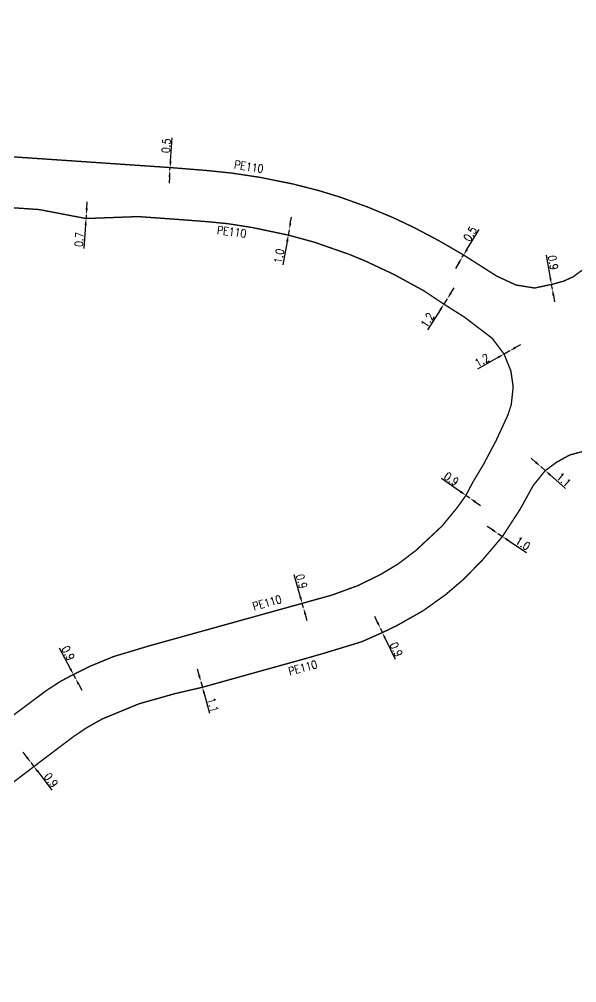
# Model space of a CAD drawing. Header units: millimetres. Extents: x 132993 to 134000, y 129004 to 130000.
# Drawn here: x 133304.4 to 133408, y 129059.1 to 129238.1 of the extents above; entities that cross this region are included whole.
import ezdxf

# ---------------------------------------------------------------- set-up
doc = ezdxf.new("R2010")
doc.units = ezdxf.units.MM
doc.header["$PDMODE"] = 34
doc.layers.get('DefPoints').update_dxf_attribs({"linetype": 'CONTINUOUS', "lineweight": 0})
doc.layers.add('G_120', color=4, linetype='CONTINUOUS')
doc.styles.get("Standard").update_dxf_attribs({"font": 'romans.shx', "width": 0.85})
doc.linetypes.add('G_typB_PE', pattern='A,5,-0.3,["o",Standard,S=1.5,R=0,X=0,Y=-0.5],-1.65', length=6.95)
doc.dimstyles.get("Standard").update_dxf_attribs({"dimtxt": 1.5, "dimasz": 1.2, "dimexe": 0.625, "dimexo": 0.625, "dimgap": 0.25, "dimtad": 1, "dimdec": 1, "dimzin": 0, "dimdsep": 46, "dimtxsty": 'Standard', "dimcen": -0.5, "dimadec": 0, "dimazin": 0, "dimtfac": 1, "dimtdec": 1, "dimtmove": 0, "dimatfit": 3, "dimfxl": 0, "dimtolj": 1, "dimtzin": 0, "dimarcsym": 0})

# ---------------------------------------------------------------- blocks, each defined once
blk = doc.blocks.new('*D26')
at = {"layer": 'DefPoints', "color": 0, "linetype": 'Continuous', "transparency": 16777216}
for p in [(133403.34, 129188.81), (133403.34, 129188.81), (133403.5, 129187.93)]:
    blk.add_point(p, dxfattribs=at)
at = {"layer": 'G_120', "color": 0, "linetype": 'Continuous', "lineweight": -2, "transparency": 16777216}
for p, q in [((133403.13, 129189.99), (133402.38, 129194.24)), ((133403.5, 129187.93), (133403.34, 129188.81)), ((133403.71, 129186.74), (133403.92, 129185.56))]:
    blk.add_line(p, q, dxfattribs=at)
at = {"layer": 'G_120', "color": 0, "linetype": 'Continuous', "transparency": 16777216}
for points in [[(133403.33, 129190.03), (133402.94, 129189.96), (133403.34, 129188.81)], [(133403.9, 129186.78), (133403.51, 129186.71), (133403.5, 129187.93)]]:
    blk.add_solid(points, dxfattribs=at)
at = {"layer": 'G_120', "color": 0, "linetype": 'Continuous', "transparency": 16777216, "insert": (133403.64, 129192.88), "char_height": 1.5, "attachment_point": 5, "rotation": 280.0244}
blk.add_mtext('\\A1;0.9', dxfattribs=at)
blk = doc.blocks.new('*D27')
at = {"layer": 'DefPoints', "color": 0, "linetype": 'Continuous', "transparency": 16777216}
for p in [(133386.73, 129193.85), (133386.99, 129194.28), (133386.99, 129194.28)]:
    blk.add_point(p, dxfattribs=at)
at = {"layer": 'G_120', "color": 0, "linetype": 'Continuous', "lineweight": -2, "transparency": 16777216}
for p, q in [((133387.61, 129195.3), (133389.88, 129199.04)), ((133386.73, 129193.85), (133386.99, 129194.28)), ((133386.11, 129192.82), (133385.49, 129191.8))]:
    blk.add_line(p, q, dxfattribs=at)
at = {"layer": 'G_120', "color": 0, "linetype": 'Continuous', "transparency": 16777216}
for points in [[(133387.44, 129195.41), (133387.79, 129195.2), (133386.99, 129194.28)], [(133385.94, 129192.93), (133386.28, 129192.72), (133386.73, 129193.85)]]:
    blk.add_solid(points, dxfattribs=at)
at = {"layer": 'G_120', "color": 0, "linetype": 'Continuous', "transparency": 16777216, "insert": (133388.2, 129198.2), "char_height": 1.5, "attachment_point": 5, "rotation": 58.765}
blk.add_mtext('\\A1;0.5', dxfattribs=at)
blk = doc.blocks.new('*D28')
at = {"layer": 'DefPoints', "color": 0, "linetype": 'Continuous', "transparency": 16777216}
for p in [(133332.38, 129210.03), (133332.42, 129210.53), (133332.42, 129210.53)]:
    blk.add_point(p, dxfattribs=at)
at = {"layer": 'G_120', "color": 0, "linetype": 'Continuous', "lineweight": -2, "transparency": 16777216}
for p, q in [((133332.5, 129211.72), (133332.81, 129216.08)), ((133331.76, 129210.07), (133331.76, 129210.07)), ((133331.79, 129210.57), (133331.79, 129210.57)), ((133332.38, 129210.03), (133332.42, 129210.53)), ((133332.29, 129208.83), (133332.21, 129207.63))]:
    blk.add_line(p, q, dxfattribs=at)
at = {"layer": 'G_120', "color": 0, "linetype": 'Continuous', "transparency": 16777216}
for points in [[(133332.3, 129211.74), (133332.7, 129211.71), (133332.42, 129210.53)], [(133332.1, 129208.84), (133332.49, 129208.82), (133332.38, 129210.03)]]:
    blk.add_solid(points, dxfattribs=at)
at = {"layer": 'G_120', "color": 0, "linetype": 'Continuous', "transparency": 16777216, "insert": (133331.7, 129214.57), "char_height": 1.5, "attachment_point": 5, "rotation": 85.9513}
blk.add_mtext('\\A1;0.5', dxfattribs=at)
blk = doc.blocks.new('*D35')
at = {"layer": 'DefPoints', "color": 0, "linetype": 'Continuous', "transparency": 16777216}
for p in [(133401.34, 129154.95), (133402.17, 129154.22), (133402.17, 129154.22)]:
    blk.add_point(p, dxfattribs=at)
at = {"layer": 'G_120', "color": 0, "linetype": 'Continuous', "lineweight": -2, "transparency": 16777216}
for p, q in [((133400.44, 129155.75), (133399.54, 129156.54)), ((133401.34, 129154.95), (133402.17, 129154.22)), ((133403.08, 129153.43), (133405.95, 129150.91))]:
    blk.add_line(p, q, dxfattribs=at)
at = {"layer": 'G_120', "color": 0, "linetype": 'Continuous', "transparency": 16777216}
for points in [[(133400.57, 129155.9), (133400.31, 129155.6), (133401.34, 129154.95)], [(133403.21, 129153.58), (133402.94, 129153.28), (133402.17, 129154.22)]]:
    blk.add_solid(points, dxfattribs=at)
at = {"layer": 'G_120', "color": 0, "linetype": 'Continuous', "transparency": 16777216, "insert": (133405.62, 129152.52), "char_height": 1.5, "attachment_point": 5, "rotation": 318.6662}
blk.add_mtext('\\A1;1.1', dxfattribs=at)
blk = doc.blocks.new('*D36')
at = {"layer": 'DefPoints', "color": 0, "linetype": 'Continuous', "transparency": 16777216}
for p in [(133393.36, 129142.53), (133394.2, 129141.98), (133394.2, 129141.98)]:
    blk.add_point(p, dxfattribs=at)
at = {"layer": 'G_120', "color": 0, "linetype": 'Continuous', "lineweight": -2, "transparency": 16777216}
for p, q in [((133392.36, 129143.19), (133391.36, 129143.85)), ((133393.36, 129142.53), (133394.2, 129141.98)), ((133395.2, 129141.32), (133398.71, 129139.02))]:
    blk.add_line(p, q, dxfattribs=at)
at = {"layer": 'G_120', "color": 0, "linetype": 'Continuous', "transparency": 16777216}
for points in [[(133392.47, 129143.36), (133392.25, 129143.02), (133393.36, 129142.53)], [(133395.31, 129141.49), (133395.09, 129141.16), (133394.2, 129141.98)]]:
    blk.add_solid(points, dxfattribs=at)
at = {"layer": 'G_120', "color": 0, "linetype": 'Continuous', "transparency": 16777216, "insert": (133398, 129140.68), "char_height": 1.5, "attachment_point": 5, "rotation": 326.7295}
blk.add_mtext('\\A1;1.0', dxfattribs=at)
blk = doc.blocks.new('*D37')
at = {"layer": 'DefPoints', "color": 0, "linetype": 'Continuous', "transparency": 16777216}
for p in [(133371.5, 129124.94), (133371.88, 129124.13), (133371.88, 129124.13)]:
    blk.add_point(p, dxfattribs=at)
at = {"layer": 'G_120', "color": 0, "linetype": 'Continuous', "lineweight": -2, "transparency": 16777216}
for p, q in [((133370.98, 129126.02), (133370.47, 129127.11)), ((133371.5, 129124.94), (133371.88, 129124.13)), ((133372.4, 129123.04), (133374.25, 129119.15))]:
    blk.add_line(p, q, dxfattribs=at)
at = {"layer": 'G_120', "color": 0, "linetype": 'Continuous', "transparency": 16777216}
for points in [[(133371.16, 129126.11), (133370.8, 129125.94), (133371.5, 129124.94)], [(133372.58, 129123.13), (133372.22, 129122.96), (133371.88, 129124.13)]]:
    blk.add_solid(points, dxfattribs=at)
at = {"layer": 'G_120', "color": 0, "linetype": 'Continuous', "transparency": 16777216, "insert": (133374.48, 129120.98), "char_height": 1.5, "attachment_point": 5, "rotation": 295.3847}
blk.add_mtext('\\A1;0.9', dxfattribs=at)
blk = doc.blocks.new('*D38')
at = {"layer": 'DefPoints', "color": 0, "linetype": 'Continuous', "transparency": 16777216}
for p in [(133338.13, 129115.03), (133338.42, 129113.97), (133338.42, 129113.97)]:
    blk.add_point(p, dxfattribs=at)
at = {"layer": 'G_120', "color": 0, "linetype": 'Continuous', "lineweight": -2, "transparency": 16777216}
for p, q in [((133337.81, 129116.19), (133337.48, 129117.34)), ((133338.13, 129115.03), (133338.42, 129113.97)), ((133338.73, 129115.2), (133338.73, 129115.2)), ((133338.75, 129112.81), (133339.77, 129109.13)), ((133339.03, 129114.14), (133339.03, 129114.14))]:
    blk.add_line(p, q, dxfattribs=at)
at = {"layer": 'G_120', "color": 0, "linetype": 'Continuous', "transparency": 16777216}
for points in [[(133338, 129116.24), (133337.61, 129116.13), (133338.13, 129115.03)], [(133338.94, 129112.87), (133338.55, 129112.76), (133338.42, 129113.97)]]:
    blk.add_solid(points, dxfattribs=at)
at = {"layer": 'G_120', "color": 0, "linetype": 'Continuous', "transparency": 16777216, "insert": (133340.38, 129110.66), "char_height": 1.5, "attachment_point": 5, "rotation": 285.5853}
blk.add_mtext('\\A1;1.1', dxfattribs=at)
blk = doc.blocks.new('*D39')
at = {"layer": 'DefPoints', "color": 0, "linetype": 'Continuous', "transparency": 16777216}
for p in [(133306.54, 129099.96), (133307.08, 129099.24), (133307.08, 129099.24)]:
    blk.add_point(p, dxfattribs=at)
at = {"layer": 'G_120', "color": 0, "linetype": 'Continuous', "lineweight": -2, "transparency": 16777216}
for p, q in [((133305.81, 129100.92), (133305.09, 129101.88)), ((133306.54, 129099.96), (133307.08, 129099.24)), ((133306.59, 129098.87), (133306.59, 129098.87)), ((133307.81, 129098.29), (133310.42, 129094.85))]:
    blk.add_line(p, q, dxfattribs=at)
at = {"layer": 'G_120', "color": 0, "linetype": 'Continuous', "transparency": 16777216}
for points in [[(133305.97, 129101.04), (133305.65, 129100.8), (133306.54, 129099.96)], [(133307.97, 129098.41), (133307.65, 129098.17), (133307.08, 129099.24)]]:
    blk.add_solid(points, dxfattribs=at)
at = {"layer": 'G_120', "color": 0, "linetype": 'Continuous', "transparency": 16777216, "insert": (133310.27, 129096.7), "char_height": 1.5, "attachment_point": 5, "rotation": 307.1997}
blk.add_mtext('\\A1;0.9', dxfattribs=at)
blk = doc.blocks.new('*D52')
at = {"layer": 'DefPoints', "color": 0, "linetype": 'Continuous', "transparency": 16777216}
for p in [(133314.43, 129116.33), (133314.43, 129116.33), (133314.86, 129115.54)]:
    blk.add_point(p, dxfattribs=at)
at = {"layer": 'G_120', "color": 0, "linetype": 'Continuous', "lineweight": -2, "transparency": 16777216}
for p, q in [((133313.87, 129117.39), (133311.84, 129121.2)), ((133314.86, 129115.54), (133314.43, 129116.33)), ((133315.42, 129114.48), (133315.99, 129113.42))]:
    blk.add_line(p, q, dxfattribs=at)
at = {"layer": 'G_120', "color": 0, "linetype": 'Continuous', "transparency": 16777216}
for points in [[(133314.05, 129117.49), (133313.69, 129117.3), (133314.43, 129116.33)], [(133315.6, 129114.57), (133315.24, 129114.39), (133314.86, 129115.54)]]:
    blk.add_solid(points, dxfattribs=at)
at = {"layer": 'G_120', "color": 0, "linetype": 'Continuous', "transparency": 16777216, "insert": (133313.45, 129120.29), "char_height": 1.5, "attachment_point": 5, "rotation": 298.0709}
blk.add_mtext('\\A1;0.9', dxfattribs=at)
blk = doc.blocks.new('*D53')
at = {"layer": 'DefPoints', "color": 0, "linetype": 'Continuous', "transparency": 16777216}
for p in [(133356.98, 129129.55), (133356.98, 129129.55), (133357.22, 129128.69)]:
    blk.add_point(p, dxfattribs=at)
at = {"layer": 'G_120', "color": 0, "linetype": 'Continuous', "lineweight": -2, "transparency": 16777216}
for p, q in [((133356.66, 129130.71), (133355.5, 129134.86)), ((133356.38, 129129.38), (133356.38, 129129.38)), ((133357.22, 129128.69), (133356.98, 129129.55)), ((133356.62, 129128.52), (133356.62, 129128.52)), ((133357.54, 129127.53), (133357.87, 129126.37))]:
    blk.add_line(p, q, dxfattribs=at)
at = {"layer": 'G_120', "color": 0, "linetype": 'Continuous', "transparency": 16777216}
for points in [[(133356.85, 129130.76), (133356.47, 129130.65), (133356.98, 129129.55)], [(133357.74, 129127.58), (133357.35, 129127.48), (133357.22, 129128.69)]]:
    blk.add_solid(points, dxfattribs=at)
at = {"layer": 'G_120', "color": 0, "linetype": 'Continuous', "transparency": 16777216, "insert": (133356.88, 129133.63), "char_height": 1.5, "attachment_point": 5, "rotation": 285.5609}
blk.add_mtext('\\A1;0.9', dxfattribs=at)
blk = doc.blocks.new('*D54')
at = {"layer": 'DefPoints', "color": 0, "linetype": 'Continuous', "transparency": 16777216}
for p in [(133387.42, 129149.61), (133387.42, 129149.61), (133388.16, 129149.1)]:
    blk.add_point(p, dxfattribs=at)
at = {"layer": 'G_120', "color": 0, "linetype": 'Continuous', "lineweight": -2, "transparency": 16777216}
for p, q in [((133386.43, 129150.29), (133382.89, 129152.75)), ((133388.16, 129149.1), (133387.42, 129149.61)), ((133389.15, 129148.41), (133390.13, 129147.73))]:
    blk.add_line(p, q, dxfattribs=at)
at = {"layer": 'G_120', "color": 0, "linetype": 'Continuous', "transparency": 16777216}
for points in [[(133386.55, 129150.46), (133386.32, 129150.13), (133387.42, 129149.61)], [(133389.26, 129148.58), (133389.03, 129148.25), (133388.16, 129149.1)]]:
    blk.add_solid(points, dxfattribs=at)
at = {"layer": 'G_120', "color": 0, "linetype": 'Continuous', "transparency": 16777216, "insert": (133384.74, 129152.68), "char_height": 1.5, "attachment_point": 5, "rotation": 325.2972}
blk.add_mtext('\\A1;0.9', dxfattribs=at)
blk = doc.blocks.new('*D55')
at = {"layer": 'DefPoints', "color": 0, "linetype": 'Continuous', "transparency": 16777216}
for p in [(133394.51, 129175.88), (133395.56, 129176.47), (133395.56, 129176.47)]:
    blk.add_point(p, dxfattribs=at)
at = {"layer": 'G_120', "color": 0, "linetype": 'Continuous', "lineweight": -2, "transparency": 16777216}
for p, q in [((133396.61, 129177.07), (133397.65, 129177.66)), ((133393.47, 129175.29), (133389.6, 129173.09)), ((133395.56, 129176.47), (133394.51, 129175.88))]:
    blk.add_line(p, q, dxfattribs=at)
at = {"layer": 'G_120', "color": 0, "linetype": 'Continuous', "transparency": 16777216}
for points in [[(133396.51, 129177.24), (133396.71, 129176.89), (133395.56, 129176.47)], [(133393.37, 129175.46), (133393.57, 129175.11), (133394.51, 129175.88)]]:
    blk.add_solid(points, dxfattribs=at)
at = {"layer": 'G_120', "color": 0, "linetype": 'Continuous', "transparency": 16777216, "insert": (133390.41, 129174.7), "char_height": 1.5, "attachment_point": 5, "rotation": 29.5614}
blk.add_mtext('\\A1;1.2', dxfattribs=at)
blk = doc.blocks.new('*D56')
at = {"layer": 'DefPoints', "color": 0, "linetype": 'Continuous', "transparency": 16777216}
for p in [(133383.96, 129186.16), (133383.96, 129186.16), (133383.32, 129185.15)]:
    blk.add_point(p, dxfattribs=at)
at = {"layer": 'G_120', "color": 0, "linetype": 'Continuous', "lineweight": -2, "transparency": 16777216}
for p, q in [((133384.61, 129187.18), (133385.25, 129188.19)), ((133383.96, 129186.16), (133383.32, 129185.15)), ((133382.67, 129184.14), (133380.29, 129180.39))]:
    blk.add_line(p, q, dxfattribs=at)
at = {"layer": 'G_120', "color": 0, "linetype": 'Continuous', "transparency": 16777216}
for points in [[(133384.44, 129187.28), (133384.78, 129187.07), (133383.96, 129186.16)], [(133382.51, 129184.25), (133382.84, 129184.03), (133383.32, 129185.15)]]:
    blk.add_solid(points, dxfattribs=at)
at = {"layer": 'G_120', "color": 0, "linetype": 'Continuous', "transparency": 16777216, "insert": (133380.25, 129182.19), "char_height": 1.5, "attachment_point": 5, "rotation": 57.5422}
blk.add_mtext('\\A1;1.2', dxfattribs=at)
blk = doc.blocks.new('*D57')
at = {"layer": 'DefPoints', "color": 0, "linetype": 'Continuous', "transparency": 16777216}
for p in [(133316.78, 129201.06), (133316.78, 129201.06), (133316.83, 129201.76)]:
    blk.add_point(p, dxfattribs=at)
at = {"layer": 'G_120', "color": 0, "linetype": 'Continuous', "lineweight": -2, "transparency": 16777216}
for p, q in [((133316.92, 129202.96), (133317, 129204.15)), ((133316.83, 129201.76), (133316.78, 129201.06)), ((133316.7, 129199.86), (133316.39, 129195.5))]:
    blk.add_line(p, q, dxfattribs=at)
at = {"layer": 'G_120', "color": 0, "linetype": 'Continuous', "transparency": 16777216}
for points in [[(133316.72, 129202.97), (133317.12, 129202.94), (133316.83, 129201.76)], [(133316.5, 129199.88), (133316.9, 129199.85), (133316.78, 129201.06)]]:
    blk.add_solid(points, dxfattribs=at)
at = {"layer": 'G_120', "color": 0, "linetype": 'Continuous', "transparency": 16777216, "insert": (133315.51, 129197.16), "char_height": 1.5, "attachment_point": 5, "rotation": 85.974}
blk.add_mtext('\\A1;0.7', dxfattribs=at)
blk = doc.blocks.new('*D58')
at = {"layer": 'DefPoints', "color": 0, "linetype": 'Continuous', "transparency": 16777216}
for p in [(133354.56, 129198.97), (133354.56, 129198.97), (133354.39, 129197.98)]:
    blk.add_point(p, dxfattribs=at)
at = {"layer": 'G_120', "color": 0, "linetype": 'Continuous', "lineweight": -2, "transparency": 16777216}
for p, q in [((133354.77, 129200.15), (133354.98, 129201.33)), ((133353.95, 129199.08), (133353.95, 129199.08)), ((133354.56, 129198.97), (133354.39, 129197.98)), ((133354.18, 129196.8), (133353.4, 129192.43)), ((133353.77, 129198.09), (133353.77, 129198.09))]:
    blk.add_line(p, q, dxfattribs=at)
at = {"layer": 'G_120', "color": 0, "linetype": 'Continuous', "transparency": 16777216}
for points in [[(133354.58, 129200.19), (133354.97, 129200.12), (133354.56, 129198.97)], [(133353.98, 129196.84), (133354.37, 129196.77), (133354.39, 129197.98)]]:
    blk.add_solid(points, dxfattribs=at)
at = {"layer": 'G_120', "color": 0, "linetype": 'Continuous', "transparency": 16777216, "insert": (133352.68, 129194.08), "char_height": 1.5, "attachment_point": 5, "rotation": 79.89}
blk.add_mtext('\\A1;1.0', dxfattribs=at)

msp = doc.modelspace()

# ---------------------------------------------------------------- linework, layer by layer
at = {"layer": 'G_120', "linetype": 'G_typB_PE', "flags": 128}
for points in [[(133475.06, 129098.18, 0.25, 0.25, 0), (133469.84, 129105.74, 0.25, 0.25, 0), (133466.31, 129110.94, 0.25, 0.25, 0), (133462.72, 129116.17, 0.25, 0.25, 0), (133458.06, 129122.94, 0.25, 0.25, 0), (133452.65, 129130.8, 0.25, 0.25, 0), (133449.59, 129136.44, 0.25, 0.25, 0), (133443.19, 129143.8, 0.25, 0.25, 0), (133439.63, 129148.33, 0.25, 0.25, 0), (133435.57, 129153.2, 0.25, 0.25, 0), (133433.67, 129155.53, 0.25, 0.25, 0), (133430.24, 129159.18, 0.25, 0.25, 0), (133424.71, 129164.83, 0.25, 0.25, 0), (133421.3, 129168.18, 0.25, 0.25, 0), (133418.87, 129170.96, 0.25, 0.25, 0), (133417.89, 129175.31, 0.25, 0.25, 0), (133416.65, 129182.08, 0.25, 0.25, 0), (133417.15, 129183.6, 0.25, 0.25, 0), (133418.1, 129185.72, 0.25, 0.25, 0), (133418.93, 129187.26, 0.25, 0.25, 0), (133433.86, 129214.62, 0.25, 0.25, 0), (133434.75, 129216.26, 0.25, 0.25, 0), (133436.49, 129218.58, 0.25, 0.25, 0), (133438.75, 129220.53, 0.25, 0.25, 0), (133443.5, 129222.44, 0.25, 0.25, 0), (133448.07, 129222.95, 0.25, 0.25, 0), (133450.54, 129222.46, 0.25, 0.25, 0), (133453.38, 129221.44, 0.25, 0.25, 0), (133463.04, 129216.87, 0.25, 0.25, 0), (133467.26, 129214.77, 0.25, 0.25, 0), (133469.82, 129213.37, 0.25, 0.25, 0), (133475.7, 129210.14, 0.25, 0.25, 0), (133480.55, 129207.18, 0.25, 0.25, 0), (133488.86, 129201.81, 0.25, 0.25, 0), (133494.68, 129197.68, 0.25, 0.25, 0), (133501.43, 129192.55, 0.25, 0.25, 0), (133505.47, 129189.21, 0.25, 0.25, 0), (133514.24, 129181.43, 0.25, 0.25, 0), (133521.5, 129174.39, 0.25, 0.25, 0), (133523.58, 129171.73, 0.25, 0.25, 0), (133524.75, 129169.32, 0.25, 0.25, 0), (133525.49, 129165.83, 0.25, 0.25, 0), (133525.3, 129162.06, 0.25, 0.25, 0), (133523.79, 129157.9, 0.25, 0.25, 0), (133520.25, 129153.64, 0.25, 0.25, 0), (133517.91, 129151.68, 0.25, 0.25, 0), (133513.65, 129148.23, 0.25, 0.25, 0), (133516.62, 129144.71, 0.25, 0.25, 0), (133519.6, 129140.98, 0.25, 0.25, 0), (133525.48, 129145.65, 0.25, 0.25, 0), (133546.07, 129161.57, 0.25, 0.25, 0), (133546.57, 129163.07, 0.25, 0.25, 0), (133557.41, 129171.76, 0.25, 0.25, 0), (133563.62, 129176.8, 0.25, 0.25, 0), (133560.62, 129180.41, 0.25, 0.25, 0), (133557.65, 129184.18, 0.25, 0.25, 0), (133553.37, 129180.78, 0.25, 0.25, 0), (133549.83, 129178.05, 0.25, 0.25, 0), (133548.03, 129176.72, 0.25, 0.25, 0), (133544.6, 129175.1, 0.25, 0.25, 0), (133539.21, 129174.95, 0.25, 0.25, 0), (133537.6, 129175.19, 0.25, 0.25, 0), (133535.42, 129175.81, 0.25, 0.25, 0), (133533.79, 129176.77, 0.25, 0.25, 0), (133528.67, 129180.64, 0.25, 0.25, 0), (133528.67, 129180.64, 0.25, 0.25, 0), (133525.6, 129183.37, 0.25, 0.25, 0), (133522.76, 129186.18, 0.25, 0.25, 0), (133516.28, 129192.13, 0.25, 0.25, 0), (133507.96, 129199.13, 0.25, 0.25, 0), (133500.74, 129204.71, 0.25, 0.25, 0), (133495.4, 129208.43, 0.25, 0.25, 0), (133491.54, 129211.08, 0.25, 0.25, 0), (133488.68, 129212.97, 0.25, 0.25, 0), (133483.77, 129215.96, 0.25, 0.25, 0), (133478.85, 129218.94, 0.25, 0.25, 0), (133473.39, 129221.85, 0.25, 0.25, 0), (133467.94, 129224.76, 0.25, 0.25, 0), (133458.21, 129229.32, 0.25, 0.25, 0), (133447.36, 129233.75, 0.25, 0.25, 0), (133447.36, 129233.75, 0.25, 0.25, 0), (133435.74, 129237.93, 0.25, 0.25, 0), (133433.49, 129233.74, 0.25, 0.25, 0), (133414.53, 129198.73, 0.25, 0.25, 0), (133413.3, 129196.68, 0.25, 0.25, 0), (133412.46, 129195.25, 0.25, 0.25, 0), (133411.11, 129193.33, 0.25, 0.25, 0), (133410.03, 129192.18, 0.25, 0.25, 0), (133407.34, 129190.22, 0.25, 0.25, 0), (133405.62, 129189.43, 0.25, 0.25, 0), (133403.34, 129188.81, 0.25, 0.25, 0), (133400.2, 129188.15, 0.25, 0.25, 0), (133396.74, 129188.7, 0.25, 0.25, 0), (133393.11, 129190.38, 0.25, 0.25, 0), (133386.99, 129194.28, 0.25, 0.25, 0), (133382.42, 129196.93, 0.25, 0.25, 0), (133377.66, 129199.44, 0.25, 0.25, 0), (133376.37, 129200.05, 0.25, 0.25, 0), (133373.97, 129201.19, 0.25, 0.25, 0), (133369.01, 129203.25, 0.25, 0.25, 0), (133363.96, 129205.06, 0.25, 0.25, 0), (133360, 129206.27, 0.25, 0.25, 0), (133355.25, 129207.48, 0.25, 0.25, 0), (133349.07, 129208.72, 0.25, 0.25, 0), (133343.91, 129209.5, 0.25, 0.25, 0), (133339.3, 129209.98, 0.25, 0.25, 0), (133332.42, 129210.53, 0.25, 0.25, 0), (133294.98, 129213.08, 0.25, 0.25, 0), (133263.73, 129215.29, 0.25, 0.25, 0), (133259.31, 129215.55, 0, 0, 0)], [(133260.53, 129102.41, 0.25, 0.25, 0), (133261.36, 129101.04, 0.25, 0.25, 0), (133274.93, 129082.87, 0.25, 0.25, 0), (133289.46, 129064.34, 0.25, 0.25, 0), (133293.45, 129059.23, 0.25, 0.25, 0), (133295.64, 129060.99, 0.25, 0.25, 0), (133298.8, 129063.44, 0.25, 0.25, 0), (133300.95, 129065.03, 0.25, 0.25, 0), (133297.09, 129070.06, 0.25, 0.25, 0), (133295.72, 129072.17, 0.25, 0.25, 0), (133293.46, 129075.83, 0.25, 0.25, 0), (133292.58, 129078.76, 0.25, 0.25, 0), (133292.38, 129081.91, 0.25, 0.25, 0), (133292.87, 129084.94, 0.25, 0.25, 0), (133293.94, 129087.79, 0.25, 0.25, 0), (133295.72, 129090.26, 0.25, 0.25, 0), (133298.09, 129092.38, 0.25, 0.25, 0), (133307.1, 129099.23, 0.25, 0.25, 0), (133310.07, 129101.49, 0.25, 0.25, 0), (133314.53, 129104.85, 0.25, 0.25, 0), (133316.87, 129106.42, 0.25, 0.25, 0), (133319.8, 129108.07, 0.25, 0.25, 0), (133326.65, 129110.89, 0.25, 0.25, 0), (133333.34, 129112.78, 0.25, 0.25, 0), (133338.44, 129113.96, 0.25, 0.25, 0), (133347.15, 129116.39, 0.25, 0.25, 0), (133357.59, 129119.29, 0.25, 0.25, 0), (133360.86, 129120.23, 0.25, 0.25, 0), (133368.03, 129122.41, 0.25, 0.25, 0), (133371.89, 129124.12, 0.25, 0.25, 0), (133374.53, 129125.39, 0.25, 0.25, 0), (133379.47, 129128.18, 0.25, 0.25, 0), (133383.64, 129131.16, 0.25, 0.25, 0), (133387.04, 129134.07, 0.25, 0.25, 0), (133390.56, 129137.68, 0.25, 0.25, 0), (133394.21, 129141.97, 0.25, 0.25, 0), (133397.5, 129147.04, 0.25, 0.25, 0), (133399.93, 129151.44, 0.25, 0.25, 0), (133402.17, 129154.22, 0.25, 0.25, 0), (133404.35, 129155.82, 0.25, 0.25, 0), (133406.73, 129157.12, 0.25, 0.25, 0), (133409.35, 129157.82, 0.25, 0.25, 0), (133411.94, 129158.14, 0.25, 0.25, 0), (133414.89, 129157.77, 0.25, 0.25, 0), (133417.42, 129156.88, 0.25, 0.25, 0), (133419.84, 129155.41, 0.25, 0.25, 0), (133421.54, 129153.87, 0.25, 0.25, 0), (133426.33, 129148.71, 0.25, 0.25, 0), (133430.98, 129143.29, 0.25, 0.25, 0), (133436.93, 129135.54, 0.25, 0.25, 0), (133441.25, 129130.1, 0.25, 0.25, 0), (133443.76, 129125.82, 0.25, 0.25, 0), (133450.64, 129115.81, 0.25, 0.25, 0), (133462.81, 129098.12, 0.25, 0.25, 0), (133464.79, 129095.29, 0.25, 0.25, 0), (133465.99, 129093.13, 0.25, 0.25, 0), (133466.53, 129092.28, 0, 0, 0)]]:
    msp.add_lwpolyline(points, format="xyseb", dxfattribs=at)
at = {"layer": 'G_120', "linetype": 'G_typB_PE', "const_width": 0.25, "flags": 128}
msp.add_lwpolyline([(133045.06, 129193.44, -0.018231), (133044.7, 129194.75, -0.490595), (133059.82, 129213.13), (133063.47, 129213.02), (133090.05, 129212.18), (133141.44, 129210.57), (133208.43, 129208.41), (133215.75, 129208.17, -0.151511), (133221.35, 129206.24), (133225.94, 129202.86, 0.116749), (133230.18, 129201.06), (133232.8, 129200.61), (133233.55, 129200.48, 0.133839), (133236.17, 129200.73), (133237.12, 129201.08), (133240.96, 129202.52), (133240.96, 129202.52), (133240.96, 129202.52), (133241.85, 129203.25), (133241.85, 129203.25), (133242.88, 129204.11), (133245.33, 129205.59), (133247.28, 129206.45), (133253.21, 129206.55), (133253.21, 129206.55), (133253.21, 129206.55), (133253.21, 129206.55), (133269.02, 129205.44), (133275.86, 129204.98), (133297.17, 129203.48), (133308.1, 129202.72), (133316.78, 129201.06), (133326.45, 129201.42), (133334.15, 129200.87), (133339.52, 129200.46), (133343.15, 129200.1), (133347.78, 129199.37), (133354.39, 129197.98), (133359.21, 129196.67), (133365.69, 129194.41), (133368.64, 129193.2), (133374.01, 129190.68), (133379.57, 129187.65), (133383.32, 129185.15), (133383.32, 129185.15), (133387.13, 129182.75), (133392.3, 129178.81), (133394.51, 129175.88), (133395.78, 129172.77), (133396.21, 129169.77), (133395.85, 129166.45), (133395.18, 129164.43), (133393.03, 129159.79), (133390.65, 129155.3), (133388.71, 129152.07), (133387.42, 129149.61), (133385.81, 129147.36), (133382.99, 129143.92), (133378.11, 129139.37), (133374.81, 129136.87), (133371.5, 129134.88), (133367.28, 129132.83), (133362.52, 129131.09), (133356.98, 129129.55), (133328.7, 129121.7), (133325.32, 129120.69), (133321.92, 129119.67), (133317.5, 129117.85), (133314.43, 129116.33), (133311.94, 129115), (133309.39, 129113.34), (133300.23, 129106.49), (133290.29, 129099.29), (133287.63, 129098.03), (133285.34, 129097.5), (133282.66, 129097.39), (133280.67, 129097.6), (133278.74, 129098.1), (133277, 129098.9), (133274.82, 129100.4), (133270.88, 129104.08), (133270.88, 129104.08), (133266.45, 129109.81), (133235.97, 129149.03), (133187.57, 129119.3), (133199.62, 129094.9), (133200.04, 129093.94), (133188.53, 129085.23), (133166.12, 129068.19), (133159.56, 129062.79), (133159.56, 129062.79), (133159.56, 129062.79)], format="xyb", dxfattribs=at)

# ---------------------------------------------------------------- texts
at = {"layer": 'G_120', "linetype": 'Continuous', "width": 0.85}
for rotation, p in [(350.6613, (133344.25, 129210.4)), (352.4171, (133341.07, 129198.21)), (15.5326, (133348.01, 129128.22)), (15.5326, (133354.66, 129116.12))]:
    msp.add_text('PE110', height=1.5, rotation=rotation, dxfattribs=at).set_placement(p)

# ---------------------------------------------------------------- dimensions: what is measured, and where the dimension line sits
at = {"layer": 'G_120', "linetype": 'Continuous'}
for base, p1, p2, angle, picture, middle in [((133332.42, 129210.53), (133332.38, 129210.03), (133332.42, 129210.53), 85.9513, '*D28', (133332.7, 129214.5)), ((133383.96, 129186.16), (133383.32, 129185.15), (133383.96, 129186.16), 57.5422, '*D56', (133381.09, 129181.65))]:
    dim = msp.add_linear_dim(base=base, p1=p1, p2=p2, angle=angle, dimstyle='Standard', dxfattribs=at)
    dim.commit()
    dim.dimension.update_dxf_attribs({"geometry": picture, "text_midpoint": middle, "dimtype": 160})
for base, p1, p2, angle, picture, middle in [((133316.78, 129201.06), (133316.83, 129201.76), (133316.78, 129201.06), 85.974, '*D57', (133315.51, 129197.16)), ((133386.99, 129194.28), (133386.73, 129193.85), (133386.99, 129194.28), 58.765, '*D27', (133388.2, 129198.2)), ((133403.34, 129188.81), (133403.5, 129187.93), (133403.34, 129188.81), 100.0244, '*D26', (133403.64, 129192.88)), ((133387.42, 129149.61), (133388.16, 129149.1), (133387.42, 129149.61), 145.2972, '*D54', (133384.74, 129152.68)), ((133356.98, 129129.55), (133357.22, 129128.69), (133356.98, 129129.55), 105.5609, '*D53', (133356.88, 129133.63)), ((133371.88, 129124.13), (133371.5, 129124.94), (133371.88, 129124.13), 295.3847, '*D37', (133374.48, 129120.98)), ((133314.43, 129116.33), (133314.86, 129115.54), (133314.43, 129116.33), 118.0709, '*D52', (133313.45, 129120.29)), ((133338.42, 129113.97), (133338.13, 129115.03), (133338.42, 129113.97), 105.5853, '*D38', (133340.38, 129110.66)), ((133307.08, 129099.24), (133306.54, 129099.96), (133307.08, 129099.24), 307.1997, '*D39', (133310.27, 129096.7))]:
    dim = msp.add_linear_dim(base=base, p1=p1, p2=p2, angle=angle, dimstyle='Standard', dxfattribs=at)
    dim.commit()
    dim.dimension.update_dxf_attribs({"geometry": picture, "text_midpoint": middle})
for base, p1, p2, angle, text, picture, middle in [((133354.56, 129198.97), (133354.39, 129197.98), (133354.56, 129198.97), 79.89, '1.0', '*D58', (133353.66, 129193.9)), ((133395.56, 129176.47), (133394.51, 129175.88), (133395.56, 129176.47), 29.5614, '1.2', '*D55', (133390.9, 129173.83))]:
    dim = msp.add_linear_dim(base=base, p1=p1, p2=p2, angle=angle, text=text, dimstyle='Standard', dxfattribs=at)
    dim.commit()
    dim.dimension.update_dxf_attribs({"geometry": picture, "text_midpoint": middle, "dimtype": 160})
for base, p1, p2, angle, text, picture, middle in [((133402.17, 129154.22), (133401.34, 129154.95), (133402.17, 129154.22), 318.6662, '1.1', '*D35', (133405.62, 129152.52)), ((133394.2, 129141.98), (133393.36, 129142.53), (133394.2, 129141.98), 326.7295, '1.0', '*D36', (133398, 129140.68))]:
    dim = msp.add_linear_dim(base=base, p1=p1, p2=p2, angle=angle, text=text, dimstyle='Standard', dxfattribs=at)
    dim.commit()
    dim.dimension.update_dxf_attribs({"geometry": picture, "text_midpoint": middle})

doc.saveas('drawing.dxf')
